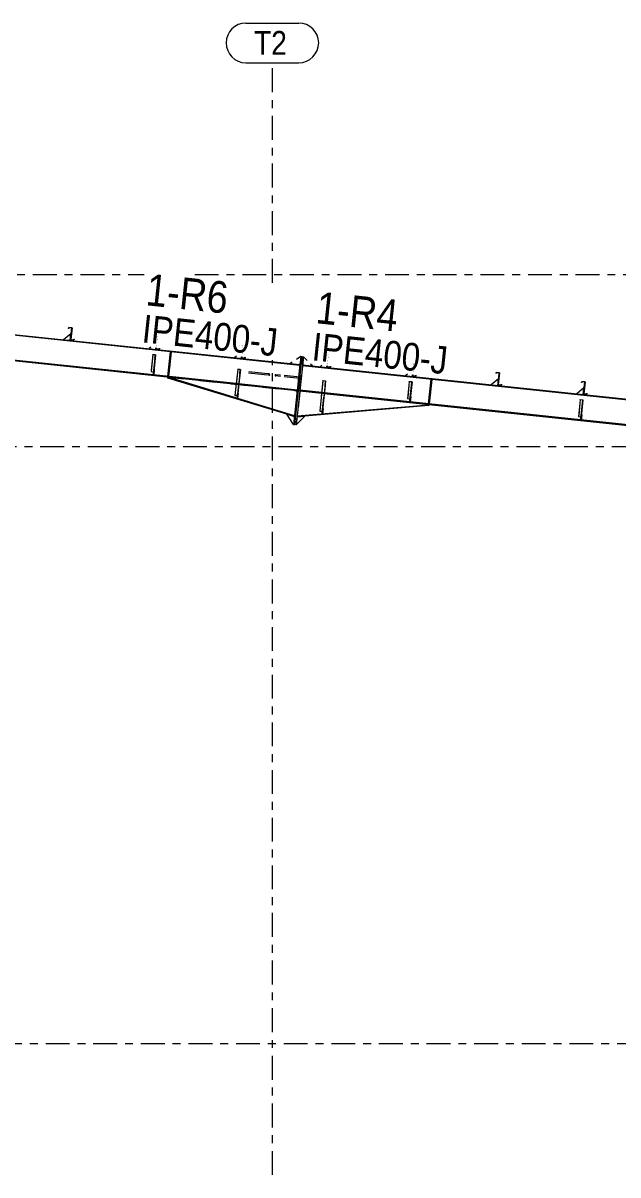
# Model space of a CAD drawing. Header units: millimetres. Extents: x -79 to 743, y -408 to 166.
# Drawn here: x 407.6 to 482.6, y -193.7 to -48.6 of the extents above; entities that cross this region are included whole.
import ezdxf

# ---------------------------------------------------------------- set-up
doc = ezdxf.new("R2010")
doc.units = ezdxf.units.MM
for name, pattern in [('XKITLINE00', [0]), ('XKITLINE02', [4, 2, -2]), ('XKITLINE03', [6, 3, -1, 1, -1])]:
    doc.linetypes.add(name, pattern=pattern)
for name, color, linetype, lineweight in [('Part', 2, 'Continuous', 0), ('PartMark', 7, 'Continuous', 0), ('S-grid', 1, 'Continuous', 0)]:
    doc.layers.add(name, color=color, linetype=linetype, lineweight=lineweight)
doc.styles.add('ARIAL', font='ARIAL.TTF')

# ---------------------------------------------------------------- blocks, each defined once
blk = doc.blocks.new('*A337')
at = {"layer": 'Part'}
blk.add_hatch(color=3, dxfattribs=at).paths.add_polyline_path([(478.63, -95.31), (478.64, -95.2), (478.65, -95.2), (478.64, -95.33), (478.22, -95.28), (478.38, -93.79), (478, -93.75), (477.99, -93.86), (477.97, -93.86), (477.98, -93.73), (478.4, -93.78), (478.24, -95.27)], flags=17)
blk = doc.blocks.new('*A338')
at = {"layer": 'Part'}
blk.add_hatch(color=3, dxfattribs=at).paths.add_polyline_path([(467.85, -94.18), (467.86, -94.07), (467.88, -94.07), (467.86, -94.19), (467.45, -94.15), (467.61, -92.65), (467.22, -92.61), (467.21, -92.72), (467.2, -92.72), (467.21, -92.6), (467.62, -92.64), (467.47, -94.13)], flags=17)
blk = doc.blocks.new('*A339')
at = {"layer": 'Part'}
blk.add_hatch(color=3, dxfattribs=at).paths.add_polyline_path([(457.08, -93.04), (457.09, -92.93), (457.1, -92.93), (457.09, -93.06), (456.68, -93.01), (456.83, -91.52), (456.45, -91.48), (456.44, -91.59), (456.42, -91.59), (456.44, -91.46), (456.85, -91.51), (456.69, -93)], flags=17)
blk = doc.blocks.new('*A340')
at = {"layer": 'Part'}
blk.add_hatch(color=3, dxfattribs=at).paths.add_polyline_path([(446.3, -91.9), (446.32, -91.79), (446.33, -91.79), (446.32, -91.92), (445.9, -91.88), (446.06, -90.38), (445.68, -90.34), (445.66, -90.45), (445.65, -90.45), (445.66, -90.32), (446.08, -90.37), (445.92, -91.86)], flags=17)
blk = doc.blocks.new('*A417')
at = {"layer": 'Part'}
blk.add_hatch(color=3, dxfattribs=at).paths.add_polyline_path([(435.53, -90.77), (435.54, -90.66), (435.56, -90.66), (435.54, -90.78), (435.13, -90.74), (435.29, -89.25), (434.9, -89.21), (434.89, -89.31), (434.88, -89.31), (434.89, -89.19), (435.3, -89.23), (435.15, -90.73)], flags=17)
blk = doc.blocks.new('*A418')
at = {"layer": 'Part'}
blk.add_hatch(color=3, dxfattribs=at).paths.add_polyline_path([(424.76, -89.63), (424.77, -89.52), (424.78, -89.52), (424.77, -89.65), (424.36, -89.6), (424.51, -88.11), (424.13, -88.07), (424.12, -88.18), (424.1, -88.18), (424.12, -88.05), (424.53, -88.1), (424.37, -89.59)], flags=17)
blk = doc.blocks.new('*A419')
at = {"layer": 'Part'}
blk.add_hatch(color=3, dxfattribs=at).paths.add_polyline_path([(413.98, -88.49), (414, -88.38), (414.01, -88.39), (414, -88.51), (413.58, -88.47), (413.74, -86.97), (413.36, -86.93), (413.34, -87.04), (413.33, -87.04), (413.34, -86.92), (413.76, -86.96), (413.6, -88.45)], flags=17)
blk = doc.blocks.new('*A452')
at = {"layer": 'Part'}
blk.add_hatch(color=3, dxfattribs=at).paths.add_polyline_path([(445.38, -93.65), (445.38, -93.62), (445.72, -93.65), (445.66, -94.22), (445.64, -94.22), (445.7, -93.68)], flags=17)
blk = doc.blocks.new('*A453')
at = {"layer": 'Part'}
blk.add_hatch(color=3, dxfattribs=at).paths.add_polyline_path([(456.26, -93.76), (456.26, -93.74), (456.6, -93.77), (456.55, -94.19), (456.54, -94.19), (456.58, -93.79)], flags=17)
blk = doc.blocks.new('*A454')
at = {"layer": 'Part'}
blk.add_hatch(color=3, dxfattribs=at).paths.add_polyline_path([(477.81, -96.03), (477.81, -96.01), (478.14, -96.05), (478.1, -96.47), (478.08, -96.46), (478.12, -96.07)], flags=17)
blk = doc.blocks.new('*A457')
at = {"layer": 'Part'}
blk.add_hatch(color=3, dxfattribs=at).paths.add_polyline_path([(435.53, -90.77), (435.54, -90.66), (435.56, -90.66), (435.54, -90.78), (435.13, -90.74), (435.29, -89.25), (434.9, -89.21), (434.89, -89.31), (434.88, -89.31), (434.89, -89.19), (435.3, -89.23), (435.15, -90.73)], flags=17)
blk = doc.blocks.new('*A458')
at = {"layer": 'Part'}
blk.add_hatch(color=3, dxfattribs=at).paths.add_polyline_path([(424.76, -89.63), (424.77, -89.52), (424.78, -89.52), (424.77, -89.65), (424.36, -89.6), (424.51, -88.11), (424.13, -88.07), (424.12, -88.18), (424.1, -88.18), (424.12, -88.05), (424.53, -88.1), (424.37, -89.59)], flags=17)
blk = doc.blocks.new('*A459')
at = {"layer": 'Part'}
blk.add_hatch(color=3, dxfattribs=at).paths.add_polyline_path([(413.98, -88.49), (414, -88.38), (414.01, -88.39), (414, -88.51), (413.58, -88.47), (413.74, -86.97), (413.36, -86.93), (413.34, -87.04), (413.33, -87.04), (413.34, -86.92), (413.76, -86.96), (413.6, -88.45)], flags=17)
blk = doc.blocks.new('*A460')
at = {"layer": 'Part'}
blk.add_hatch(color=3, dxfattribs=at).paths.add_polyline_path([(423.94, -90.35), (423.94, -90.33), (424.28, -90.36), (424.23, -90.78), (424.21, -90.78), (424.26, -90.38)], flags=17)
blk = doc.blocks.new('*A461')
at = {"layer": 'Part'}
blk.add_hatch(color=3, dxfattribs=at).paths.add_polyline_path([(434.64, -92.19), (434.64, -92.17), (434.98, -92.2), (434.92, -92.72), (434.9, -92.72), (434.96, -92.23)], flags=17)
blk = doc.blocks.new('*A462')
at = {"layer": 'Part'}
blk.add_hatch(color=3, dxfattribs=at).paths.add_polyline_path([(478.63, -95.31), (478.64, -95.2), (478.65, -95.2), (478.64, -95.33), (478.22, -95.28), (478.38, -93.79), (478, -93.75), (477.99, -93.86), (477.97, -93.86), (477.98, -93.73), (478.4, -93.78), (478.24, -95.27)], flags=17)
blk = doc.blocks.new('*A463')
at = {"layer": 'Part'}
blk.add_hatch(color=3, dxfattribs=at).paths.add_polyline_path([(467.85, -94.18), (467.86, -94.07), (467.88, -94.07), (467.86, -94.19), (467.45, -94.15), (467.61, -92.65), (467.22, -92.61), (467.21, -92.72), (467.2, -92.72), (467.21, -92.6), (467.62, -92.64), (467.47, -94.13)], flags=17)
blk = doc.blocks.new('*A464')
at = {"layer": 'Part'}
blk.add_hatch(color=3, dxfattribs=at).paths.add_polyline_path([(457.08, -93.04), (457.09, -92.93), (457.1, -92.93), (457.09, -93.06), (456.68, -93.01), (456.83, -91.52), (456.45, -91.48), (456.44, -91.59), (456.42, -91.59), (456.44, -91.46), (456.85, -91.51), (456.69, -93)], flags=17)
blk = doc.blocks.new('*A465')
at = {"layer": 'Part'}
blk.add_hatch(color=3, dxfattribs=at).paths.add_polyline_path([(446.3, -91.9), (446.32, -91.79), (446.33, -91.79), (446.32, -91.92), (445.9, -91.88), (446.06, -90.38), (445.68, -90.34), (445.66, -90.45), (445.65, -90.45), (445.66, -90.32), (446.08, -90.37), (445.92, -91.86)], flags=17)
blk = doc.blocks.new('*A1520')
at = {"layer": 'S-grid', "color": 1, "linetype": 'XKITLINE03', "lineweight": 0}
blk.add_line((44.44, -177.12), (557.53, -177.12), dxfattribs=at)
blk = doc.blocks.new('*A1521')
at = {"layer": 'S-grid', "color": 1, "linetype": 'XKITLINE03', "lineweight": 0}
for p, q in [((246.83, -80.25), (422.86, -80.25)), ((429.22, -80.25), (557.53, -80.25))]:
    blk.add_line(p, q, dxfattribs=at)
blk = doc.blocks.new('*A1522')
at = {"layer": 'S-grid', "color": 1, "linetype": 'XKITLINE03', "lineweight": 0}
blk.add_line((-22.24, -101.91), (557.53, -101.91), dxfattribs=at)
blk = doc.blocks.new('*A1537')
at = {"layer": 'Part', "color": 2, "linetype": 'XKITLINE00', "lineweight": 0}
for p, q in [((439.37, -92.89), (439.34, -92.94)), ((439.34, -92.94), (439.36, -93)), ((439.36, -93), (439.4, -93.03)), ((439.42, -92.87), (439.37, -92.89)), ((439.4, -93.03), (439.45, -93.01)), ((440.01, -93.1), (439.4, -93.03)), ((440.03, -92.93), (439.42, -92.87)), ((439.46, -92.9), (439.42, -92.87)), ((439.45, -93.01), (439.47, -92.96)), ((439.47, -92.96), (439.46, -92.9))]:
    blk.add_line(p, q, dxfattribs=at)
at = {"layer": 'Part', "color": 7, "linetype": 'XKITLINE02', "lineweight": 0}
for p, q in [((442.47, -93.36), (440.01, -93.1)), ((442.49, -93.19), (440.03, -92.93))]:
    blk.add_line(p, q, dxfattribs=at)
blk = doc.blocks.new('*A1546')
at = {"layer": 'Part', "color": 2, "linetype": 'XKITLINE00', "lineweight": 0}
for p, q in [((477.97, -93.86), (477.98, -93.73)), ((477.99, -93.86), (477.97, -93.86)), ((477.98, -93.73), (478.4, -93.78)), ((478, -93.75), (477.99, -93.86)), ((478.38, -93.79), (478, -93.75)), ((478.22, -95.28), (478.38, -93.79)), ((478.4, -93.78), (478.24, -95.27)), ((478.64, -95.33), (478.22, -95.28)), ((478.24, -95.27), (478.63, -95.31)), ((478.63, -95.31), (478.64, -95.2)), ((478.64, -95.2), (478.65, -95.2)), ((478.65, -95.2), (478.64, -95.33))]:
    blk.add_line(p, q, dxfattribs=at)
blk = doc.blocks.new('*A1547')
at = {"layer": 'Part', "color": 2, "linetype": 'XKITLINE00', "lineweight": 0}
for p, q in [((467.2, -92.72), (467.21, -92.6)), ((467.21, -92.72), (467.2, -92.72)), ((467.21, -92.6), (467.62, -92.64)), ((467.22, -92.61), (467.21, -92.72)), ((467.61, -92.65), (467.22, -92.61)), ((467.45, -94.15), (467.61, -92.65)), ((467.62, -92.64), (467.47, -94.13)), ((467.86, -94.19), (467.45, -94.15)), ((467.47, -94.13), (467.85, -94.18)), ((467.85, -94.18), (467.86, -94.07)), ((467.86, -94.07), (467.88, -94.07)), ((467.88, -94.07), (467.86, -94.19))]:
    blk.add_line(p, q, dxfattribs=at)
blk = doc.blocks.new('*A1548')
at = {"layer": 'Part', "color": 2, "linetype": 'XKITLINE00', "lineweight": 0}
for p, q in [((456.68, -93.01), (456.69, -92.9)), ((457.09, -93.06), (456.68, -93.01)), ((456.7, -92.9), (456.69, -93)), ((456.69, -93), (457.08, -93.04)), ((457.08, -93.04), (457.09, -92.94)), ((457.09, -92.93), (457.1, -92.93)), ((457.09, -92.94), (457.09, -92.93)), ((457.1, -92.94), (457.09, -93.06)), ((457.1, -92.93), (457.1, -92.94))]:
    blk.add_line(p, q, dxfattribs=at)
blk = doc.blocks.new('*A1549')
at = {"layer": 'Part', "color": 2, "linetype": 'XKITLINE00', "lineweight": 0}
for p, q in [((445.9, -91.88), (445.92, -91.76)), ((446.32, -91.92), (445.9, -91.88)), ((445.93, -91.76), (445.92, -91.86)), ((445.92, -91.86), (446.3, -91.9)), ((446.3, -91.9), (446.31, -91.8)), ((446.31, -91.8), (446.32, -91.79)), ((446.32, -91.79), (446.33, -91.79)), ((446.33, -91.8), (446.32, -91.92)), ((446.33, -91.79), (446.33, -91.8))]:
    blk.add_line(p, q, dxfattribs=at)
blk = doc.blocks.new('*A1810')
at = {"layer": 'S-grid', "color": 1, "linetype": 'XKITLINE03', "lineweight": 0}
for p, q in [((439.01, -81.28), (439.01, -53.58)), ((439.01, -193.67), (439.01, -91.03))]:
    blk.add_line(p, q, dxfattribs=at)
at = {"layer": 'S-grid', "color": 3, "style": 'ARIAL', "width": 0.85}
blk.add_text('T2', height=3, dxfattribs=at).set_placement((436.68, -52.58))
blk = doc.blocks.new('*A1814')
at = {"layer": 'Part', "color": 7, "linetype": 'XKITLINE02', "lineweight": 0}
for p, q in [((369.83, -84.04), (369.51, -87.14)), ((369.83, -84.02), (369.84, -83.94)), ((442.48, -91.6), (442.13, -94.91)), ((434.77, -94.14), (434.44, -94.1)), ((434.78, -94.03), (434.45, -93.99))]:
    blk.add_line(p, q, dxfattribs=at)
at = {"layer": 'Part', "color": 2, "linetype": 'XKITLINE00', "lineweight": 0}
for p, q in [((369.83, -84.02), (369.83, -84.04)), ((442.47, -91.71), (369.83, -84.04)), ((369.84, -83.94), (442.48, -91.6)), ((369.51, -87.14), (369.49, -87.25)), ((434.44, -94.1), (369.49, -87.25)), ((434.45, -93.99), (369.51, -87.14)), ((442.13, -94.91), (434.77, -94.14)), ((442.14, -94.81), (434.78, -94.03))]:
    blk.add_line(p, q, dxfattribs=at)
blk = doc.blocks.new('*A1846')
at = {"layer": 'Part', "color": 7, "linetype": 'XKITLINE02', "lineweight": 0}
for p, q in [((437.99, -92.88), (435.53, -92.63)), ((438.01, -92.72), (435.55, -92.46))]:
    blk.add_line(p, q, dxfattribs=at)
at = {"layer": 'Part', "color": 2, "linetype": 'XKITLINE00', "lineweight": 0}
for p, q in [((438.62, -92.78), (438.01, -92.72)), ((438.57, -92.8), (438.55, -92.86)), ((438.62, -92.78), (438.57, -92.8)), ((438.66, -92.81), (438.62, -92.78)), ((438.68, -92.87), (438.66, -92.81)), ((438.6, -92.95), (437.99, -92.88)), ((438.55, -92.86), (438.56, -92.92)), ((438.56, -92.92), (438.6, -92.95)), ((438.6, -92.95), (438.65, -92.93)), ((438.65, -92.93), (438.68, -92.87))]:
    blk.add_line(p, q, dxfattribs=at)
blk = doc.blocks.new('*A1851')
at = {"layer": 'Part', "color": 2, "linetype": 'XKITLINE00', "lineweight": 0}
for p, q in [((435.13, -90.74), (435.14, -90.62)), ((435.54, -90.78), (435.13, -90.74)), ((435.16, -90.62), (435.15, -90.73)), ((435.15, -90.73), (435.53, -90.77)), ((435.53, -90.77), (435.54, -90.67)), ((435.54, -90.66), (435.56, -90.66)), ((435.54, -90.67), (435.54, -90.66)), ((435.56, -90.67), (435.54, -90.78)), ((435.56, -90.66), (435.56, -90.67))]:
    blk.add_line(p, q, dxfattribs=at)
blk = doc.blocks.new('*A1852')
at = {"layer": 'Part', "color": 2, "linetype": 'XKITLINE00', "lineweight": 0}
for p, q in [((424.36, -89.6), (424.37, -89.49)), ((424.77, -89.65), (424.36, -89.6)), ((424.38, -89.49), (424.37, -89.59)), ((424.37, -89.59), (424.76, -89.63)), ((424.76, -89.63), (424.77, -89.53)), ((424.77, -89.52), (424.78, -89.52)), ((424.77, -89.53), (424.77, -89.52)), ((424.78, -89.53), (424.77, -89.65)), ((424.78, -89.52), (424.78, -89.53))]:
    blk.add_line(p, q, dxfattribs=at)
blk = doc.blocks.new('*A1853')
at = {"layer": 'Part', "color": 2, "linetype": 'XKITLINE00', "lineweight": 0}
for p, q in [((413.33, -87.04), (413.34, -86.92)), ((413.34, -87.04), (413.33, -87.04)), ((413.34, -86.92), (413.76, -86.96)), ((413.36, -86.93), (413.34, -87.04)), ((413.74, -86.97), (413.36, -86.93)), ((413.58, -88.47), (413.74, -86.97)), ((413.76, -86.96), (413.6, -88.45)), ((414, -88.51), (413.58, -88.47)), ((413.6, -88.45), (413.98, -88.49)), ((413.98, -88.49), (414, -88.38)), ((414, -88.38), (414.01, -88.39)), ((414.01, -88.39), (414, -88.51))]:
    blk.add_line(p, q, dxfattribs=at)
blk = doc.blocks.new('*A1986')
at = {"layer": 'Part', "color": 7, "linetype": 'XKITLINE02', "lineweight": 0}
for p, q in [((442.46, -94.95), (442.81, -91.63)), ((445.54, -95.27), (445.21, -95.24)), ((445.56, -95.17), (445.22, -95.13)), ((541.9, -102.08), (538.15, -105.04)), ((531.73, -104.36), (531.4, -104.33)), ((531.74, -104.26), (531.41, -104.22))]:
    blk.add_line(p, q, dxfattribs=at)
at = {"layer": 'Part', "color": 2, "linetype": 'XKITLINE00', "lineweight": 0}
for p, q in [((541.78, -102.18), (442.8, -91.74)), ((442.81, -91.63), (541.9, -102.08)), ((445.21, -95.24), (442.46, -94.95)), ((445.22, -95.13), (442.47, -94.84)), ((531.4, -104.33), (445.54, -95.27)), ((531.41, -104.22), (445.56, -95.17)), ((538.15, -105.04), (531.73, -104.36)), ((538.27, -104.94), (531.74, -104.26))]:
    blk.add_line(p, q, dxfattribs=at)
blk = doc.blocks.new('*A1996')
at = {"layer": 'Part', "color": 7, "linetype": 'XKITLINE02', "lineweight": 0}
for p, q in [((442.45, -95.07), (442.12, -98.18)), ((458.72, -96.66), (442.58, -94.96))]:
    blk.add_line(p, q, dxfattribs=at)
at = {"layer": 'Part', "color": 2, "linetype": 'XKITLINE00', "lineweight": 0}
for p, q in [((442.58, -94.96), (442.45, -95.07)), ((458.73, -96.77), (442.12, -98.18)), ((442.13, -98.07), (458.72, -96.66)), ((458.72, -96.66), (458.73, -96.77))]:
    blk.add_line(p, q, dxfattribs=at)
blk = doc.blocks.new('*A1997')
at = {"layer": 'Part', "color": 7, "linetype": 'XKITLINE02', "lineweight": 0}
for p, q in [((445.32, -97.38), (445.34, -97.18)), ((445.32, -97.81), (445.28, -97.8)), ((445.29, -97.68), (445.33, -97.68)), ((445.32, -97.8), (445.32, -97.81))]:
    blk.add_line(p, q, dxfattribs=at)
at = {"layer": 'Part', "color": 2, "linetype": 'XKITLINE00', "lineweight": 0}
for p, q in [((445.39, -97.19), (445.32, -97.8)), ((445.34, -97.18), (445.39, -97.19)), ((445.32, -97.38), (445.28, -97.8))]:
    blk.add_line(p, q, dxfattribs=at)
blk = doc.blocks.new('*A1998')
at = {"layer": 'Part', "color": 7, "linetype": 'XKITLINE02', "lineweight": 0}
for p, q in [((445.34, -97.18), (445.28, -97.8)), ((445.32, -97.81), (445.39, -97.19)), ((445.39, -97.19), (445.34, -97.18)), ((445.28, -97.8), (445.32, -97.81)), ((445.29, -97.68), (445.33, -97.68))]:
    blk.add_line(p, q, dxfattribs=at)
blk = doc.blocks.new('*A1999')
at = {"layer": 'Part', "color": 2, "linetype": 'XKITLINE00', "lineweight": 0}
blk.add_line((443.11, -98.1), (442.01, -99.17), dxfattribs=at)
at = {"layer": 'Part', "color": 7, "linetype": 'XKITLINE02', "lineweight": 0}
for p, q in [((442.01, -99.17), (442.12, -98.18)), ((442.12, -98.18), (443.11, -98.1))]:
    blk.add_line(p, q, dxfattribs=at)
blk = doc.blocks.new('*A2000')
at = {"layer": 'Part', "color": 2, "linetype": 'XKITLINE00', "lineweight": 0}
blk.add_line((441.68, -99.14), (440.83, -97.85), dxfattribs=at)
at = {"layer": 'Part', "color": 7, "linetype": 'XKITLINE02', "lineweight": 0}
for p, q in [((440.83, -97.85), (441.79, -98.14)), ((441.79, -98.14), (441.68, -99.14))]:
    blk.add_line(p, q, dxfattribs=at)
blk = doc.blocks.new('*A2001')
at = {"layer": 'Part', "color": 2, "linetype": 'XKITLINE00', "lineweight": 0}
for p, q in [((456.44, -95.68), (456.37, -96.31)), ((456.4, -95.68), (456.44, -95.68)), ((456.33, -96.3), (456.37, -95.94))]:
    blk.add_line(p, q, dxfattribs=at)
at = {"layer": 'Part', "color": 7, "linetype": 'XKITLINE02', "lineweight": 0}
for p, q in [((456.37, -95.94), (456.4, -95.68)), ((456.37, -96.31), (456.33, -96.3)), ((456.34, -96.18), (456.38, -96.18))]:
    blk.add_line(p, q, dxfattribs=at)
blk = doc.blocks.new('*A2002')
at = {"layer": 'Part', "color": 7, "linetype": 'XKITLINE02', "lineweight": 0}
for p, q in [((456.4, -95.68), (456.33, -96.3)), ((456.37, -96.31), (456.44, -95.68)), ((456.44, -95.68), (456.4, -95.68)), ((456.33, -96.3), (456.37, -96.31)), ((456.34, -96.18), (456.38, -96.18))]:
    blk.add_line(p, q, dxfattribs=at)
blk = doc.blocks.new('*A2003')
at = {"layer": 'Part', "color": 2, "linetype": 'XKITLINE00', "lineweight": 0}
for p, q in [((441.85, -99.16), (442.75, -90.62)), ((442.91, -90.64), (442.01, -99.17)), ((442.75, -90.62), (442.91, -90.64)), ((442.01, -99.17), (441.85, -99.16))]:
    blk.add_line(p, q, dxfattribs=at)
blk = doc.blocks.new('*A2004')
at = {"layer": 'Part', "color": 2, "linetype": 'XKITLINE00', "lineweight": 0}
for p, q in [((442.58, -90.6), (441.68, -99.14)), ((441.85, -99.16), (442.75, -90.62)), ((442.75, -90.62), (442.58, -90.6)), ((441.68, -99.14), (441.85, -99.16))]:
    blk.add_line(p, q, dxfattribs=at)
blk = doc.blocks.new('*A2005')
at = {"layer": 'Part', "color": 7, "linetype": 'XKITLINE02', "lineweight": 0}
for p, q in [((442.82, -91.51), (442.91, -90.64)), ((442.93, -91.65), (444.05, -91.76))]:
    blk.add_line(p, q, dxfattribs=at)
at = {"layer": 'Part', "color": 2, "linetype": 'XKITLINE00', "lineweight": 0}
for p, q in [((443.37, -91.09), (442.91, -90.64)), ((442.93, -91.65), (442.82, -91.51)), ((444.05, -91.76), (443.82, -91.54))]:
    blk.add_line(p, q, dxfattribs=at)
blk = doc.blocks.new('*A2006')
at = {"layer": 'Part', "color": 2, "linetype": 'XKITLINE00', "lineweight": 0}
for p, q in [((441.5, -91.29), (441.23, -91.47)), ((442.58, -90.6), (442.04, -90.95)), ((442.35, -91.58), (442.49, -91.47))]:
    blk.add_line(p, q, dxfattribs=at)
at = {"layer": 'Part', "color": 7, "linetype": 'XKITLINE02', "lineweight": 0}
for p, q in [((442.58, -90.6), (442.49, -91.47)), ((441.23, -91.47), (442.35, -91.58))]:
    blk.add_line(p, q, dxfattribs=at)
blk = doc.blocks.new('*A2007')
at = {"layer": 'Part', "color": 2, "linetype": 'XKITLINE00', "lineweight": 0}
blk.add_line((445.24, -91.69), (445.02, -91.87), dxfattribs=at)
at = {"layer": 'Part', "color": 7, "linetype": 'XKITLINE02', "lineweight": 0}
for p, q in [((445.02, -91.87), (445.85, -91.95)), ((445.85, -91.95), (445.87, -91.75))]:
    blk.add_line(p, q, dxfattribs=at)
blk = doc.blocks.new('*A2008')
at = {"layer": 'Part', "color": 2, "linetype": 'XKITLINE00', "lineweight": 0}
for p, q in [((445.87, -91.75), (445.85, -91.95)), ((445.9, -91.88), (445.89, -91.96))]:
    blk.add_line(p, q, dxfattribs=at)
at = {"layer": 'Part', "color": 7, "linetype": 'XKITLINE02', "lineweight": 0}
for p, q in [((445.89, -91.96), (445.85, -91.95)), ((445.9, -91.88), (445.92, -91.76))]:
    blk.add_line(p, q, dxfattribs=at)
blk = doc.blocks.new('*A2009')
at = {"layer": 'Part', "color": 7, "linetype": 'XKITLINE02', "lineweight": 0}
for p, q in [((445.38, -93.62), (444.98, -97.45)), ((445.7, -93.68), (445.28, -97.67)), ((445.29, -97.67), (445.72, -93.65)), ((444.98, -97.44), (445.31, -97.48)), ((444.98, -97.45), (445.29, -97.49)), ((445.28, -97.67), (445.29, -97.67))]:
    blk.add_line(p, q, dxfattribs=at)
blk = doc.blocks.new('*A2010')
at = {"layer": 'Part', "color": 2, "linetype": 'XKITLINE00', "lineweight": 0}
for p, q in [((445.38, -93.65), (444.98, -97.45)), ((445.64, -94.22), (445.28, -97.67)), ((445.72, -93.65), (445.32, -97.38)), ((445.38, -93.65), (445.38, -93.62)), ((445.38, -93.62), (445.72, -93.65)), ((445.7, -93.68), (445.38, -93.65)), ((445.64, -94.22), (445.7, -93.68)), ((445.64, -94.22), (445.66, -94.22)), ((444.98, -97.45), (445.29, -97.49)), ((445.28, -97.67), (445.29, -97.67))]:
    blk.add_line(p, q, dxfattribs=at)
at = {"layer": 'Part', "color": 7, "linetype": 'XKITLINE02', "lineweight": 0}
for p, q in [((444.98, -97.44), (445.31, -97.48)), ((445.29, -97.67), (445.32, -97.38))]:
    blk.add_line(p, q, dxfattribs=at)
blk = doc.blocks.new('*A2011')
at = {"layer": 'Part', "color": 2, "linetype": 'XKITLINE00', "lineweight": 0}
blk.add_line((456.02, -92.82), (455.8, -93), dxfattribs=at)
at = {"layer": 'Part', "color": 7, "linetype": 'XKITLINE02', "lineweight": 0}
for p, q in [((455.8, -93), (456.63, -93.09)), ((456.63, -93.09), (456.65, -92.89))]:
    blk.add_line(p, q, dxfattribs=at)
blk = doc.blocks.new('*A2012')
at = {"layer": 'Part', "color": 2, "linetype": 'XKITLINE00', "lineweight": 0}
for p, q in [((467.56, -92.73), (467.4, -94.23)), ((467.6, -92.74), (467.56, -92.73)), ((467.45, -94.15), (467.44, -94.23))]:
    blk.add_line(p, q, dxfattribs=at)
at = {"layer": 'Part', "color": 7, "linetype": 'XKITLINE02', "lineweight": 0}
for p, q in [((467.45, -94.15), (467.6, -92.74)), ((467.44, -94.23), (467.4, -94.23))]:
    blk.add_line(p, q, dxfattribs=at)
blk = doc.blocks.new('*A2013')
at = {"layer": 'Part', "color": 2, "linetype": 'XKITLINE00', "lineweight": 0}
blk.add_line((467.49, -93.4), (466.57, -94.14), dxfattribs=at)
at = {"layer": 'Part', "color": 7, "linetype": 'XKITLINE02', "lineweight": 0}
for p, q in [((466.57, -94.14), (467.4, -94.23)), ((467.4, -94.23), (467.49, -93.4))]:
    blk.add_line(p, q, dxfattribs=at)
blk = doc.blocks.new('*A2014')
at = {"layer": 'Part', "color": 2, "linetype": 'XKITLINE00', "lineweight": 0}
for p, q in [((456.65, -92.89), (456.63, -93.09)), ((456.68, -93.01), (456.67, -93.09))]:
    blk.add_line(p, q, dxfattribs=at)
at = {"layer": 'Part', "color": 7, "linetype": 'XKITLINE02', "lineweight": 0}
for p, q in [((456.67, -93.09), (456.63, -93.09)), ((456.68, -93.01), (456.69, -92.9))]:
    blk.add_line(p, q, dxfattribs=at)
blk = doc.blocks.new('*A2015')
at = {"layer": 'Part', "color": 7, "linetype": 'XKITLINE02', "lineweight": 0}
for p, q in [((456.26, -93.74), (456.04, -95.88)), ((456.58, -93.79), (456.33, -96.16)), ((456.34, -96.16), (456.6, -93.77)), ((456.04, -95.87), (456.37, -95.9)), ((456.04, -95.88), (456.35, -95.91)), ((456.33, -96.16), (456.34, -96.16))]:
    blk.add_line(p, q, dxfattribs=at)
blk = doc.blocks.new('*A2016')
at = {"layer": 'Part', "color": 2, "linetype": 'XKITLINE00', "lineweight": 0}
for p, q in [((456.26, -93.76), (456.04, -95.88)), ((456.26, -93.76), (456.26, -93.74)), ((456.26, -93.74), (456.6, -93.77)), ((456.58, -93.79), (456.26, -93.76)), ((456.54, -94.19), (456.33, -96.16)), ((456.6, -93.77), (456.37, -95.94)), ((456.54, -94.19), (456.58, -93.79)), ((456.54, -94.19), (456.55, -94.19)), ((456.04, -95.88), (456.35, -95.91)), ((456.33, -96.16), (456.34, -96.16))]:
    blk.add_line(p, q, dxfattribs=at)
at = {"layer": 'Part', "color": 7, "linetype": 'XKITLINE02', "lineweight": 0}
for p, q in [((456.04, -95.87), (456.37, -95.9)), ((456.34, -96.16), (456.37, -95.94))]:
    blk.add_line(p, q, dxfattribs=at)
blk = doc.blocks.new('*A2017')
at = {"layer": 'Part', "color": 2, "linetype": 'XKITLINE00', "lineweight": 0}
for p, q in [((458.69, -96.55), (459.01, -93.45)), ((459.1, -93.46), (458.77, -96.56))]:
    blk.add_line(p, q, dxfattribs=at)
at = {"layer": 'Part', "color": 7, "linetype": 'XKITLINE02', "lineweight": 0}
for p, q in [((459, -93.58), (459.08, -93.58)), ((459.01, -93.45), (459.1, -93.46)), ((458.69, -96.55), (458.77, -96.56)), ((458.7, -96.43), (458.78, -96.43))]:
    blk.add_line(p, q, dxfattribs=at)
blk = doc.blocks.new('*A2018')
at = {"layer": 'Part', "color": 7, "linetype": 'XKITLINE02', "lineweight": 0}
for p, q in [((459.01, -93.45), (458.69, -96.55)), ((459.1, -93.46), (458.77, -96.56)), ((459, -93.58), (459.08, -93.58)), ((459.01, -93.45), (459.1, -93.46)), ((458.77, -96.56), (458.69, -96.55)), ((458.78, -96.43), (458.7, -96.43))]:
    blk.add_line(p, q, dxfattribs=at)
blk = doc.blocks.new('*A2019')
at = {"layer": 'Part', "color": 2, "linetype": 'XKITLINE00', "lineweight": 0}
for p, q in [((477.81, -96.03), (477.59, -98.15)), ((477.81, -96.03), (477.81, -96.01)), ((477.81, -96.01), (478.14, -96.05)), ((478.12, -96.07), (477.81, -96.03)), ((478.08, -96.46), (477.88, -98.43)), ((478.14, -96.05), (477.92, -98.21)), ((478.08, -96.46), (478.12, -96.07)), ((478.1, -96.47), (478.08, -96.46)), ((477.59, -98.15), (477.9, -98.18)), ((477.88, -98.43), (477.89, -98.43))]:
    blk.add_line(p, q, dxfattribs=at)
at = {"layer": 'Part', "color": 7, "linetype": 'XKITLINE02', "lineweight": 0}
for p, q in [((477.59, -98.14), (477.92, -98.17)), ((477.92, -98.21), (477.89, -98.43))]:
    blk.add_line(p, q, dxfattribs=at)
blk = doc.blocks.new('*A2020')
at = {"layer": 'Part', "color": 7, "linetype": 'XKITLINE02', "lineweight": 0}
for p, q in [((477.81, -96.01), (477.59, -98.15)), ((478.12, -96.07), (477.88, -98.43)), ((477.89, -98.43), (478.14, -96.05)), ((477.59, -98.14), (477.92, -98.17)), ((477.59, -98.15), (477.9, -98.18)), ((477.88, -98.43), (477.89, -98.43))]:
    blk.add_line(p, q, dxfattribs=at)
blk = doc.blocks.new('*A2021')
at = {"layer": 'Part', "color": 2, "linetype": 'XKITLINE00', "lineweight": 0}
for p, q in [((477.88, -98.57), (477.92, -98.21)), ((477.98, -97.96), (477.92, -98.58)), ((477.94, -97.95), (477.98, -97.96))]:
    blk.add_line(p, q, dxfattribs=at)
at = {"layer": 'Part', "color": 7, "linetype": 'XKITLINE02', "lineweight": 0}
for p, q in [((477.92, -98.58), (477.88, -98.57)), ((477.89, -98.45), (477.93, -98.45)), ((477.92, -98.21), (477.94, -97.95))]:
    blk.add_line(p, q, dxfattribs=at)
blk = doc.blocks.new('*A2022')
at = {"layer": 'Part', "color": 7, "linetype": 'XKITLINE02', "lineweight": 0}
for p, q in [((477.94, -97.95), (477.88, -98.57)), ((477.88, -98.57), (477.92, -98.58)), ((477.89, -98.45), (477.93, -98.45)), ((477.92, -98.58), (477.98, -97.96)), ((477.98, -97.96), (477.94, -97.95))]:
    blk.add_line(p, q, dxfattribs=at)
blk = doc.blocks.new('*A2031')
at = {"layer": 'Part', "color": 2, "linetype": 'XKITLINE00', "lineweight": 0}
for p, q in [((478.33, -93.87), (478.17, -95.36)), ((478.37, -93.88), (478.33, -93.87)), ((478.22, -95.28), (478.22, -95.37))]:
    blk.add_line(p, q, dxfattribs=at)
at = {"layer": 'Part', "color": 7, "linetype": 'XKITLINE02', "lineweight": 0}
for p, q in [((478.22, -95.28), (478.37, -93.88)), ((478.22, -95.37), (478.17, -95.36))]:
    blk.add_line(p, q, dxfattribs=at)
blk = doc.blocks.new('*A2032')
at = {"layer": 'Part', "color": 2, "linetype": 'XKITLINE00', "lineweight": 0}
blk.add_line((478.26, -94.53), (477.35, -95.28), dxfattribs=at)
at = {"layer": 'Part', "color": 7, "linetype": 'XKITLINE02', "lineweight": 0}
for p, q in [((477.35, -95.28), (478.17, -95.36)), ((478.17, -95.36), (478.26, -94.53))]:
    blk.add_line(p, q, dxfattribs=at)
blk = doc.blocks.new('*A2034')
at = {"layer": 'Part', "color": 2, "linetype": 'XKITLINE00', "lineweight": 0}
for p, q in [((435.13, -90.74), (435.14, -90.62)), ((435.54, -90.78), (435.13, -90.74)), ((435.16, -90.62), (435.15, -90.73)), ((435.15, -90.73), (435.53, -90.77)), ((435.53, -90.77), (435.54, -90.67)), ((435.54, -90.66), (435.56, -90.66)), ((435.54, -90.67), (435.54, -90.66)), ((435.56, -90.67), (435.54, -90.78)), ((435.56, -90.66), (435.56, -90.67))]:
    blk.add_line(p, q, dxfattribs=at)
blk = doc.blocks.new('*A2035')
at = {"layer": 'Part', "color": 2, "linetype": 'XKITLINE00', "lineweight": 0}
for p, q in [((424.36, -89.6), (424.37, -89.49)), ((424.77, -89.65), (424.36, -89.6)), ((424.38, -89.49), (424.37, -89.59)), ((424.37, -89.59), (424.76, -89.63)), ((424.76, -89.63), (424.77, -89.53)), ((424.77, -89.52), (424.78, -89.52)), ((424.77, -89.53), (424.77, -89.52)), ((424.78, -89.53), (424.77, -89.65)), ((424.78, -89.52), (424.78, -89.53))]:
    blk.add_line(p, q, dxfattribs=at)
blk = doc.blocks.new('*A2036')
at = {"layer": 'Part', "color": 2, "linetype": 'XKITLINE00', "lineweight": 0}
for p, q in [((413.33, -87.04), (413.34, -86.92)), ((413.34, -87.04), (413.33, -87.04)), ((413.34, -86.92), (413.76, -86.96)), ((413.36, -86.93), (413.34, -87.04)), ((413.74, -86.97), (413.36, -86.93)), ((413.58, -88.47), (413.74, -86.97)), ((413.76, -86.96), (413.6, -88.45)), ((414, -88.51), (413.58, -88.47)), ((413.6, -88.45), (413.98, -88.49)), ((413.98, -88.49), (414, -88.38)), ((414, -88.38), (414.01, -88.39)), ((414.01, -88.39), (414, -88.51))]:
    blk.add_line(p, q, dxfattribs=at)
blk = doc.blocks.new('*A2037')
at = {"layer": 'Part', "color": 2, "linetype": 'XKITLINE00', "lineweight": 0}
for p, q in [((425.84, -93.3), (425.87, -93.2)), ((441.79, -98.14), (425.84, -93.3)), ((441.8, -98.04), (425.87, -93.2)), ((442.01, -94.9), (442.11, -95.03))]:
    blk.add_line(p, q, dxfattribs=at)
at = {"layer": 'Part', "color": 7, "linetype": 'XKITLINE02', "lineweight": 0}
for p, q in [((425.87, -93.2), (442.01, -94.9)), ((442.11, -95.03), (441.79, -98.14))]:
    blk.add_line(p, q, dxfattribs=at)
blk = doc.blocks.new('*A2038')
at = {"layer": 'Part', "color": 2, "linetype": 'XKITLINE00', "lineweight": 0}
for p, q in [((413.69, -87.05), (413.53, -88.54)), ((413.73, -87.06), (413.69, -87.05)), ((413.58, -88.47), (413.57, -88.55))]:
    blk.add_line(p, q, dxfattribs=at)
at = {"layer": 'Part', "color": 7, "linetype": 'XKITLINE02', "lineweight": 0}
for p, q in [((413.58, -88.47), (413.73, -87.06)), ((413.57, -88.55), (413.53, -88.54))]:
    blk.add_line(p, q, dxfattribs=at)
blk = doc.blocks.new('*A2039')
at = {"layer": 'Part', "color": 2, "linetype": 'XKITLINE00', "lineweight": 0}
blk.add_line((413.62, -87.72), (412.7, -88.46), dxfattribs=at)
at = {"layer": 'Part', "color": 7, "linetype": 'XKITLINE02', "lineweight": 0}
for p, q in [((412.7, -88.46), (413.53, -88.54)), ((413.53, -88.54), (413.62, -87.72))]:
    blk.add_line(p, q, dxfattribs=at)
blk = doc.blocks.new('*A2040')
at = {"layer": 'Part', "color": 7, "linetype": 'XKITLINE02', "lineweight": 0}
for p, q in [((426.17, -89.99), (425.84, -93.09)), ((426.25, -90), (425.92, -93.09)), ((426.15, -90.11), (426.24, -90.12)), ((426.17, -89.99), (426.25, -90)), ((425.92, -93.09), (425.84, -93.09)), ((425.94, -92.97), (425.85, -92.96))]:
    blk.add_line(p, q, dxfattribs=at)
blk = doc.blocks.new('*A2041')
at = {"layer": 'Part', "color": 2, "linetype": 'XKITLINE00', "lineweight": 0}
for p, q in [((425.84, -93.09), (426.17, -89.99)), ((426.25, -90), (425.92, -93.09))]:
    blk.add_line(p, q, dxfattribs=at)
at = {"layer": 'Part', "color": 7, "linetype": 'XKITLINE02', "lineweight": 0}
for p, q in [((426.15, -90.11), (426.24, -90.12)), ((426.17, -89.99), (426.25, -90)), ((425.84, -93.09), (425.92, -93.09)), ((425.85, -92.96), (425.94, -92.97))]:
    blk.add_line(p, q, dxfattribs=at)
blk = doc.blocks.new('*A2042')
at = {"layer": 'Part', "color": 2, "linetype": 'XKITLINE00', "lineweight": 0}
for p, q in [((423.94, -90.35), (423.72, -92.47)), ((423.94, -90.35), (423.94, -90.33)), ((423.94, -90.33), (424.28, -90.36)), ((424.26, -90.38), (423.94, -90.35)), ((424.21, -90.78), (424.01, -92.75)), ((424.28, -90.36), (424.05, -92.53)), ((424.21, -90.78), (424.26, -90.38)), ((424.23, -90.78), (424.21, -90.78)), ((423.72, -92.47), (424.03, -92.5)), ((424.01, -92.75), (424.02, -92.75))]:
    blk.add_line(p, q, dxfattribs=at)
at = {"layer": 'Part', "color": 7, "linetype": 'XKITLINE02', "lineweight": 0}
for p, q in [((423.72, -92.46), (424.05, -92.49)), ((424.05, -92.53), (424.02, -92.75))]:
    blk.add_line(p, q, dxfattribs=at)
blk = doc.blocks.new('*A2043')
at = {"layer": 'Part', "color": 7, "linetype": 'XKITLINE02', "lineweight": 0}
for p, q in [((423.94, -90.33), (423.72, -92.47)), ((424.26, -90.38), (424.01, -92.75)), ((424.02, -92.75), (424.28, -90.36)), ((423.72, -92.46), (424.05, -92.49)), ((423.72, -92.47), (424.03, -92.5)), ((424.01, -92.75), (424.02, -92.75))]:
    blk.add_line(p, q, dxfattribs=at)
blk = doc.blocks.new('*A2044')
at = {"layer": 'Part', "color": 2, "linetype": 'XKITLINE00', "lineweight": 0}
for p, q in [((424.33, -89.48), (424.31, -89.68)), ((424.36, -89.6), (424.35, -89.69))]:
    blk.add_line(p, q, dxfattribs=at)
at = {"layer": 'Part', "color": 7, "linetype": 'XKITLINE02', "lineweight": 0}
for p, q in [((424.35, -89.69), (424.31, -89.68)), ((424.36, -89.6), (424.37, -89.49))]:
    blk.add_line(p, q, dxfattribs=at)
blk = doc.blocks.new('*A2045')
at = {"layer": 'Part', "color": 2, "linetype": 'XKITLINE00', "lineweight": 0}
blk.add_line((423.7, -89.42), (423.48, -89.59), dxfattribs=at)
at = {"layer": 'Part', "color": 7, "linetype": 'XKITLINE02', "lineweight": 0}
for p, q in [((423.48, -89.59), (424.31, -89.68)), ((424.31, -89.68), (424.33, -89.48))]:
    blk.add_line(p, q, dxfattribs=at)
blk = doc.blocks.new('*A2046')
at = {"layer": 'Part', "color": 2, "linetype": 'XKITLINE00', "lineweight": 0}
for p, q in [((434.64, -92.19), (434.29, -95.48)), ((434.9, -92.72), (434.59, -95.71)), ((434.98, -92.2), (434.63, -95.44)), ((434.64, -92.19), (434.64, -92.17)), ((434.64, -92.17), (434.98, -92.2)), ((434.96, -92.23), (434.64, -92.19)), ((434.9, -92.72), (434.96, -92.23)), ((434.9, -92.72), (434.92, -92.72)), ((434.29, -95.48), (434.61, -95.51)), ((434.59, -95.71), (434.6, -95.71))]:
    blk.add_line(p, q, dxfattribs=at)
at = {"layer": 'Part', "color": 7, "linetype": 'XKITLINE02', "lineweight": 0}
for p, q in [((434.63, -95.5), (434.3, -95.47)), ((434.63, -95.44), (434.6, -95.71))]:
    blk.add_line(p, q, dxfattribs=at)
blk = doc.blocks.new('*A2047')
at = {"layer": 'Part', "color": 7, "linetype": 'XKITLINE02', "lineweight": 0}
for p, q in [((434.64, -92.17), (434.29, -95.48)), ((434.96, -92.23), (434.59, -95.71)), ((434.6, -95.71), (434.98, -92.2)), ((434.29, -95.48), (434.61, -95.51)), ((434.3, -95.47), (434.63, -95.5)), ((434.59, -95.71), (434.6, -95.71))]:
    blk.add_line(p, q, dxfattribs=at)
blk = doc.blocks.new('*A2048')
at = {"layer": 'Part', "color": 2, "linetype": 'XKITLINE00', "lineweight": 0}
for p, q in [((435.1, -90.62), (435.08, -90.82)), ((435.13, -90.74), (435.12, -90.82))]:
    blk.add_line(p, q, dxfattribs=at)
at = {"layer": 'Part', "color": 7, "linetype": 'XKITLINE02', "lineweight": 0}
for p, q in [((435.12, -90.82), (435.08, -90.82)), ((435.13, -90.74), (435.14, -90.62))]:
    blk.add_line(p, q, dxfattribs=at)
blk = doc.blocks.new('*A2049')
at = {"layer": 'Part', "color": 2, "linetype": 'XKITLINE00', "lineweight": 0}
blk.add_line((434.47, -90.55), (434.25, -90.73), dxfattribs=at)
at = {"layer": 'Part', "color": 7, "linetype": 'XKITLINE02', "lineweight": 0}
for p, q in [((434.25, -90.73), (435.08, -90.82)), ((435.08, -90.82), (435.1, -90.62))]:
    blk.add_line(p, q, dxfattribs=at)
blk = doc.blocks.new('*A2050')
at = {"layer": 'Part', "color": 2, "linetype": 'XKITLINE00', "lineweight": 0}
for p, q in [((424.01, -92.89), (424.05, -92.53)), ((424.12, -92.28), (424.05, -92.9)), ((424.07, -92.27), (424.12, -92.28))]:
    blk.add_line(p, q, dxfattribs=at)
at = {"layer": 'Part', "color": 7, "linetype": 'XKITLINE02', "lineweight": 0}
for p, q in [((424.02, -92.77), (424.06, -92.77)), ((424.05, -92.53), (424.07, -92.27)), ((424.05, -92.9), (424.01, -92.89))]:
    blk.add_line(p, q, dxfattribs=at)
blk = doc.blocks.new('*A2051')
at = {"layer": 'Part', "color": 7, "linetype": 'XKITLINE02', "lineweight": 0}
for p, q in [((424.07, -92.27), (424.01, -92.89)), ((424.02, -92.77), (424.06, -92.77)), ((424.05, -92.9), (424.12, -92.28)), ((424.12, -92.28), (424.07, -92.27)), ((424.01, -92.89), (424.05, -92.9))]:
    blk.add_line(p, q, dxfattribs=at)
blk = doc.blocks.new('*A2052')
at = {"layer": 'Part', "color": 2, "linetype": 'XKITLINE00', "lineweight": 0}
for p, q in [((434.59, -95.85), (434.63, -95.44)), ((434.7, -95.23), (434.63, -95.85)), ((434.66, -95.22), (434.7, -95.23)), ((434.63, -95.85), (434.59, -95.85))]:
    blk.add_line(p, q, dxfattribs=at)
at = {"layer": 'Part', "color": 7, "linetype": 'XKITLINE02', "lineweight": 0}
for p, q in [((434.6, -95.72), (434.65, -95.73)), ((434.63, -95.44), (434.66, -95.22))]:
    blk.add_line(p, q, dxfattribs=at)
blk = doc.blocks.new('*A2053')
at = {"layer": 'Part', "color": 7, "linetype": 'XKITLINE02', "lineweight": 0}
for p, q in [((434.66, -95.22), (434.59, -95.85)), ((434.6, -95.72), (434.65, -95.73)), ((434.63, -95.85), (434.7, -95.23)), ((434.7, -95.23), (434.66, -95.22)), ((434.59, -95.85), (434.63, -95.85))]:
    blk.add_line(p, q, dxfattribs=at)
blk = doc.blocks.new('*A2054')
at = {"layer": 'Part', "color": 2, "linetype": 'XKITLINE00', "lineweight": 0}
for p, q in [((477.97, -93.86), (477.98, -93.73)), ((477.99, -93.86), (477.97, -93.86)), ((477.98, -93.73), (478.4, -93.78)), ((478, -93.75), (477.99, -93.86)), ((478.38, -93.79), (478, -93.75)), ((478.22, -95.28), (478.38, -93.79)), ((478.4, -93.78), (478.24, -95.27)), ((478.64, -95.33), (478.22, -95.28)), ((478.24, -95.27), (478.63, -95.31)), ((478.63, -95.31), (478.64, -95.2)), ((478.64, -95.2), (478.65, -95.2)), ((478.65, -95.2), (478.64, -95.33))]:
    blk.add_line(p, q, dxfattribs=at)
blk = doc.blocks.new('*A2055')
at = {"layer": 'Part', "color": 2, "linetype": 'XKITLINE00', "lineweight": 0}
for p, q in [((467.2, -92.72), (467.21, -92.6)), ((467.21, -92.72), (467.2, -92.72)), ((467.21, -92.6), (467.62, -92.64)), ((467.22, -92.61), (467.21, -92.72)), ((467.61, -92.65), (467.22, -92.61)), ((467.45, -94.15), (467.61, -92.65)), ((467.62, -92.64), (467.47, -94.13)), ((467.86, -94.19), (467.45, -94.15)), ((467.47, -94.13), (467.85, -94.18)), ((467.85, -94.18), (467.86, -94.07)), ((467.86, -94.07), (467.88, -94.07)), ((467.88, -94.07), (467.86, -94.19))]:
    blk.add_line(p, q, dxfattribs=at)
blk = doc.blocks.new('*A2056')
at = {"layer": 'Part', "color": 2, "linetype": 'XKITLINE00', "lineweight": 0}
for p, q in [((456.68, -93.01), (456.69, -92.9)), ((457.09, -93.06), (456.68, -93.01)), ((456.7, -92.9), (456.69, -93)), ((456.69, -93), (457.08, -93.04)), ((457.08, -93.04), (457.09, -92.94)), ((457.09, -92.93), (457.1, -92.93)), ((457.09, -92.94), (457.09, -92.93)), ((457.1, -92.94), (457.09, -93.06)), ((457.1, -92.93), (457.1, -92.94))]:
    blk.add_line(p, q, dxfattribs=at)
blk = doc.blocks.new('*A2057')
at = {"layer": 'Part', "color": 2, "linetype": 'XKITLINE00', "lineweight": 0}
for p, q in [((445.9, -91.88), (445.92, -91.76)), ((446.32, -91.92), (445.9, -91.88)), ((445.93, -91.76), (445.92, -91.86)), ((445.92, -91.86), (446.3, -91.9)), ((446.3, -91.9), (446.31, -91.8)), ((446.31, -91.8), (446.32, -91.79)), ((446.32, -91.79), (446.33, -91.79)), ((446.33, -91.8), (446.32, -91.92)), ((446.33, -91.79), (446.33, -91.8))]:
    blk.add_line(p, q, dxfattribs=at)
blk = doc.blocks.new('*A2075')
at = {"layer": 'S-grid', "color": 1, "linetype": 'XKITLINE00', "lineweight": 0}
for p, q in [((435.68, -48.58), (442.34, -48.58)), ((435.68, -53.58), (442.34, -53.58))]:
    blk.add_line(p, q, dxfattribs=at)
for centre, start, end in [((435.68, -51.08), 90, 270), ((442.34, -51.08), 270, 90)]:
    blk.add_arc(centre, 2.5, start, end, dxfattribs=at)
blk = doc.blocks.new('*A2103')
at = {"layer": 'PartMark', "color": 3, "style": 'ARIAL', "width": 0.85}
blk.add_text('1-R6', height=4, rotation=-6.0218, dxfattribs=at).set_placement((422.95, -84.11))
at = {"layer": 'PartMark', "color": 7, "style": 'ARIAL', "width": 0.85}
blk.add_text('IPE400-J', height=3.5, rotation=-6.0218, dxfattribs=at).set_placement((422.46, -88.78))
blk = doc.blocks.new('*A2104')
at = {"layer": 'PartMark', "color": 3, "style": 'ARIAL', "width": 0.85}
blk.add_text('1-R4', height=4, rotation=-6.0218, dxfattribs=at).set_placement((444.37, -86.37))
at = {"layer": 'PartMark', "color": 7, "style": 'ARIAL', "width": 0.85}
blk.add_text('IPE400-J', height=3.5, rotation=-6.0218, dxfattribs=at).set_placement((443.88, -91.04))

msp = doc.modelspace()

# ---------------------------------------------------------------- block references
at = {"lineweight": 0}
for name in ['*A2075', '*A1810', '*A1521', '*A2103', '*A2104', '*A1814', '*A419', '*A459', '*A1853', '*A2036', '*A2038', '*A2039', '*A418', '*A458', '*A2045', '*A2044', '*A1852', '*A2035', '*A417', '*A457', '*A2042', '*A2043', '*A460', '*A2040', '*A2041', '*A2049', '*A2048', '*A1851', '*A2034', '*A2006', '*A2004', '*A2003', '*A2005', '*A340', '*A465', '*A2050', '*A2051', '*A2046', '*A2047', '*A461', '*A1846', '*A1986', '*A2007', '*A2008', '*A1549', '*A2057', '*A2011', '*A339', '*A464', '*A338', '*A463', '*A1547', '*A2055', '*A2012', '*A2037', '*A1537', '*A2009', '*A2010', '*A452', '*A2015', '*A2016', '*A453', '*A2014', '*A1548', '*A2056', '*A2017', '*A2018', '*A2013', '*A337', '*A462', '*A1546', '*A2054', '*A2031', '*A2052', '*A2053', '*A1996', '*A2001', '*A2002', '*A2032', '*A1997', '*A1998', '*A2019', '*A2020', '*A454', '*A2000', '*A1999', '*A2021', '*A2022', '*A1522', '*A1520']:
    msp.add_blockref(name, (0, 0), dxfattribs=at)

doc.saveas('drawing.dxf')
